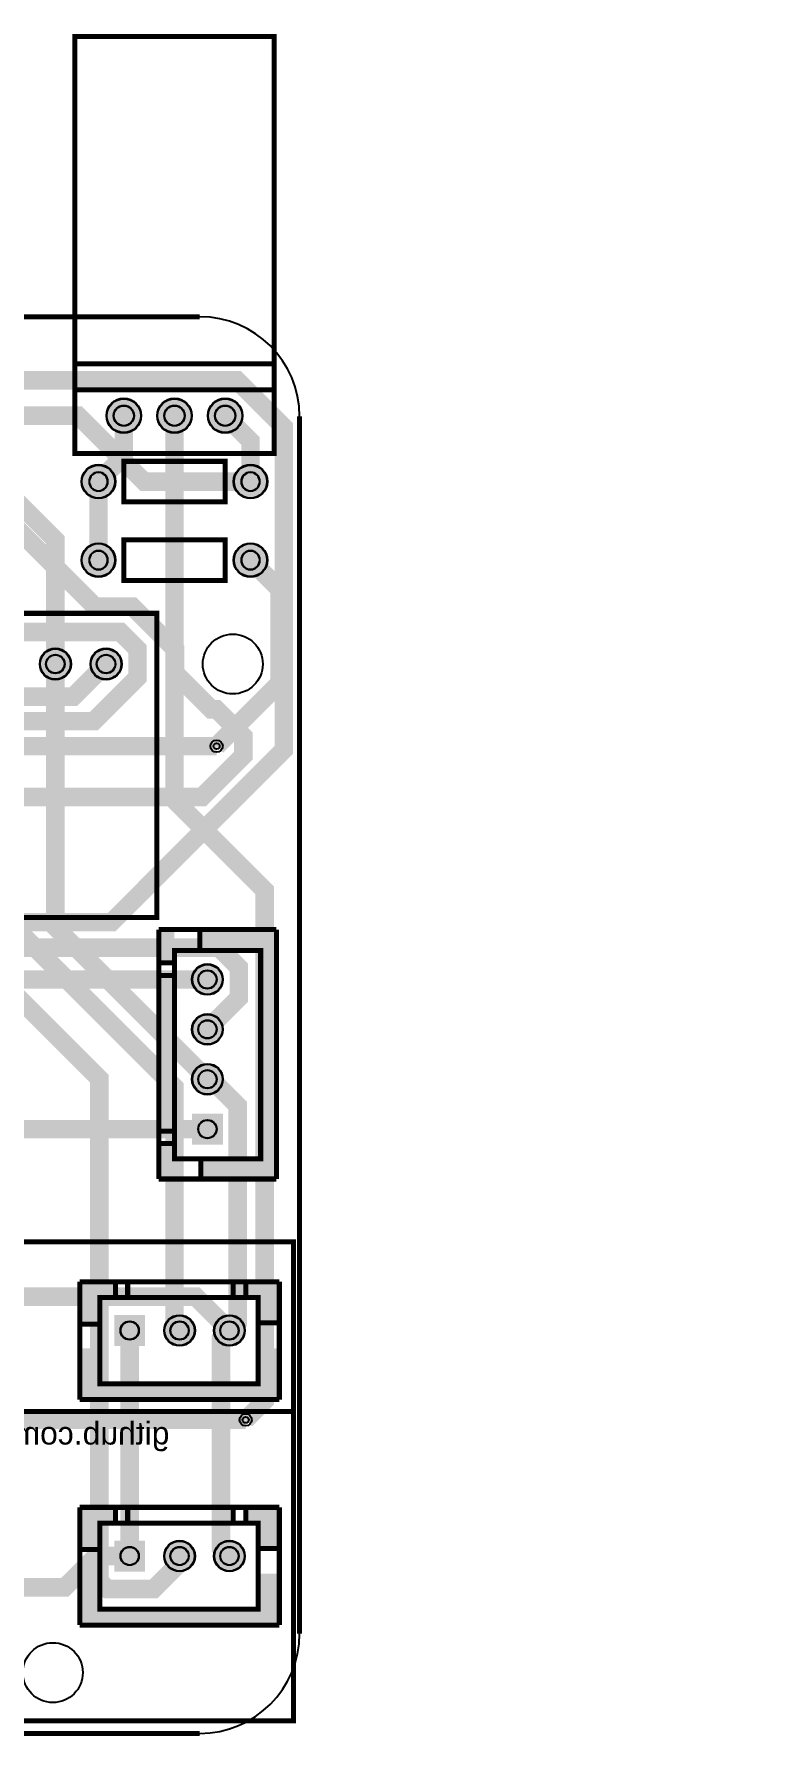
# Model space of a CAD drawing. Header units: millimetres. Extents: x -127 to 154, y 15 to 100.
# Drawn here: x 117.4 to 153.7, y 14.7 to 100 of the extents above; entities that cross this region are included whole.
import ezdxf

# ---------------------------------------------------------------- set-up
doc = ezdxf.new("R2010")
doc.units = ezdxf.units.MM
for name, color, linetype, true_color in [('BoardOutLine', 7, 'Continuous', 0xff00ff), ('BottomLayer', 7, 'Continuous', 0x0000ff), ('BottomSolderMaskLayer', 7, 'Continuous', 0xaa00ff), ('Document', 7, 'Continuous', 0xffffff), ('Hole', 7, 'Continuous', 0x222222), ('Multi-Layer', 7, 'Continuous', 0xc0c0c0), ('TopLayer', 7, 'Continuous', 0xff0000), ('TopSilkLayer', 7, 'Continuous', 0xffcc00), ('TopSolderMaskLayer', 7, 'Continuous', 0x800080)]:
    doc.layers.add(name, color=color, linetype=linetype, true_color=true_color)
doc.styles.get("Standard").update_dxf_attribs({"font": 'arial.ttf'})

msp = doc.modelspace()

# ---------------------------------------------------------------- hatches: boundary and pattern name
at = {"layer": 'BottomSolderMaskLayer'}
for points in [[(121.045, 80.899, 1), (122.796, 80.899, 1)], [(123.585, 80.899, 1), (125.336, 80.899, 1)], [(126.125, 80.899, 1), (127.876, 80.899, 1)], [(119.799, 77.597, 1), (121.501, 77.597, 1)], [(127.419, 77.597, 1), (129.121, 77.597, 1)], [(119.799, 73.66, 1), (121.501, 73.66, 1)], [(127.419, 73.66, 1), (129.121, 73.66, 1)], [(117.704, 68.453, 1), (119.279, 68.453, 1)], [(120.244, 68.453, 1), (121.819, 68.453, 1)], [(125.336, 52.645, 1), (126.887, 52.645, 1)], [(125.336, 50.145, 1), (126.887, 50.145, 1)], [(125.336, 47.645, 1), (126.887, 47.645, 1)], [(125.336, 44.37), (125.336, 45.92), (126.887, 45.92), (126.887, 44.37)], [(121.439, 35.827), (122.99, 35.827), (122.99, 34.277), (121.439, 34.277)], [(123.939, 35.052, 1), (125.49, 35.052, 1)], [(126.439, 35.052, 1), (127.99, 35.052, 1)], [(121.439, 24.524), (122.99, 24.524), (122.99, 22.974), (121.439, 22.974)], [(123.939, 23.749, 1), (125.49, 23.749, 1)], [(126.439, 23.749, 1), (127.99, 23.749, 1)]]:
    msp.add_hatch(color=256, dxfattribs=at).paths.add_polyline_path(points)
at = {"layer": 'Document'}
for points in [[(123.671, 53.472), (124.46, 53.472), (124.46, 55.145), (123.671, 55.145)], [(125.787, 43.648), (125.787, 42.645), (129.571, 42.645), (129.571, 55.145), (129.571, 55.145), (125.73, 55.145), (125.73, 54.142), (128.738, 54.142), (128.778, 54.102), (128.778, 43.688)], [(123.671, 52.837), (124.46, 52.837), (124.46, 45.046), (123.71, 45.046), (123.671, 45.085)], [(123.671, 44.45), (124.44, 44.45), (124.46, 44.429), (124.46, 42.645), (123.671, 42.645)], [(121.539, 37.465), (119.761, 37.465), (119.761, 35.433), (120.65, 35.433), (120.65, 36.703), (121.539, 36.703)], [(128.016, 37.465), (129.667, 37.465), (129.667, 35.433), (128.651, 35.433), (128.651, 36.703), (128.016, 36.703)], [(119.761, 34.163), (119.761, 31.623), (129.667, 31.623), (129.667, 34.163), (128.651, 34.163), (128.651, 32.385), (120.777, 32.385), (120.777, 34.163)], [(121.539, 26.162), (119.761, 26.162), (119.761, 24.13), (120.65, 24.13), (120.65, 25.4), (121.539, 25.4)], [(128.016, 26.162), (129.667, 26.162), (129.667, 24.13), (128.651, 24.13), (128.651, 25.4), (128.016, 25.4)], [(119.761, 22.86), (119.761, 20.32), (129.667, 20.32), (129.667, 22.86), (128.651, 22.86), (128.651, 21.082), (120.777, 21.082), (120.777, 22.86)]]:
    msp.add_hatch(color=256, dxfattribs=at).paths.add_polyline_path(points)
at = {"layer": 'Multi-Layer'}
for points in [[(121.07, 80.899, 1), (122.77, 80.899, 1)], [(123.61, 80.899, 1), (125.31, 80.899, 1)], [(126.15, 80.899, 1), (127.85, 80.899, 1)], [(119.825, 77.597, 1), (121.476, 77.597, 1)], [(127.445, 77.597, 1), (129.096, 77.597, 1)], [(119.825, 73.66, 1), (121.476, 73.66, 1)], [(127.445, 73.66, 1), (129.096, 73.66, 1)], [(117.729, 68.453, 1), (119.253, 68.453, 1)], [(120.269, 68.453, 1), (121.793, 68.453, 1)], [(125.361, 52.645, 1), (126.861, 52.645, 1)], [(125.361, 50.145, 1), (126.861, 50.145, 1)], [(125.361, 47.645, 1), (126.861, 47.645, 1)], [(125.361, 44.395), (125.361, 45.895), (126.861, 45.895), (126.861, 44.395)], [(121.464, 35.802), (122.964, 35.802), (122.964, 34.302), (121.464, 34.302)], [(123.965, 35.052, 1), (125.465, 35.052, 1)], [(126.464, 35.052, 1), (127.964, 35.052, 1)], [(121.464, 24.499), (122.964, 24.499), (122.964, 22.999), (121.464, 22.999)], [(123.965, 23.749, 1), (125.465, 23.749, 1)], [(126.464, 23.749, 1), (127.964, 23.749, 1)]]:
    msp.add_hatch(color=256, dxfattribs=at).paths.add_polyline_path(points)
at = {"layer": 'TopSolderMaskLayer'}
for points in [[(121.045, 80.899, 1), (122.796, 80.899, 1)], [(123.585, 80.899, 1), (125.336, 80.899, 1)], [(126.125, 80.899, 1), (127.876, 80.899, 1)], [(119.799, 77.597, 1), (121.501, 77.597, 1)], [(127.419, 77.597, 1), (129.121, 77.597, 1)], [(119.799, 73.66, 1), (121.501, 73.66, 1)], [(127.419, 73.66, 1), (129.121, 73.66, 1)], [(117.704, 68.453, 1), (119.279, 68.453, 1)], [(120.244, 68.453, 1), (121.819, 68.453, 1)], [(125.336, 52.645, 1), (126.887, 52.645, 1)], [(125.336, 50.145, 1), (126.887, 50.145, 1)], [(125.336, 47.645, 1), (126.887, 47.645, 1)], [(125.336, 44.37), (125.336, 45.92), (126.887, 45.92), (126.887, 44.37)], [(121.439, 35.827), (122.99, 35.827), (122.99, 34.277), (121.439, 34.277)], [(123.939, 35.052, 1), (125.49, 35.052, 1)], [(126.439, 35.052, 1), (127.99, 35.052, 1)], [(121.439, 24.524), (122.99, 24.524), (122.99, 22.974), (121.439, 22.974)], [(123.939, 23.749, 1), (125.49, 23.749, 1)], [(126.439, 23.749, 1), (127.99, 23.749, 1)]]:
    msp.add_hatch(color=256, dxfattribs=at).paths.add_polyline_path(points)

# ---------------------------------------------------------------- linework, layer by layer
at = {"layer": 'BoardOutLine', "const_width": 0.254}
for points in [[(18.23, 85.859), (125.73, 85.859)], [(130.73, 80.859), (130.73, 19.859)], [(125.73, 14.859), (18.23, 14.859)]]:
    msp.add_lwpolyline(points, dxfattribs=at)
at = {"layer": 'BoardOutLine'}
for centre, start, end in [((125.73, 80.859), 0, 90), ((125.73, 19.859), 270, 0)]:
    msp.add_arc(centre, 5, start, end, dxfattribs=at)
at = {"layer": 'BottomLayer', "const_width": 0.93}
for points in [[(121.92, 80.899), (121.92, 78.867), (120.65, 77.597)], [(124.46, 80.899), (124.46, 61.631), (128.983, 57.109), (128.983, 31.529), (128.027, 30.574)], [(127, 80.899), (128.27, 79.629), (128.27, 77.597)], [(118.491, 68.453), (118.491, 74.676), (115.57, 77.597)], [(120.65, 73.66), (120.65, 77.597)], [(128.27, 73.66), (129.73, 72.201), (129.73, 67.497), (126.57, 64.337)], [(103.251, 68.453), (124.46, 47.245), (124.46, 35.307), (124.715, 35.052)], [(118.491, 68.453), (118.491, 55.265), (126.111, 47.645)], [(124.715, 23.749), (124.715, 23.398), (123.416, 22.099), (121.101, 22.099), (120.698, 22.502), (120.698, 47.669), (110.937, 57.429)], [(126.111, 47.645), (126.301, 47.645), (127.628, 46.319), (127.628, 35.466), (127.214, 35.052)], [(122.214, 23.749), (122.214, 35.052)], [(127.214, 35.052), (126.795, 34.633), (126.795, 24.168), (127.214, 23.749)]]:
    msp.add_lwpolyline(points, dxfattribs=at)
at = {"layer": 'BottomSolderMaskLayer'}
for points in [[(120.653, 78.068), (120.648, 78.068)], [(128.273, 78.068), (128.268, 78.068)], [(120.653, 77.126), (120.648, 77.126)], [(128.273, 77.126), (128.268, 77.126)], [(120.653, 74.131), (120.648, 74.131)], [(128.273, 74.131), (128.268, 74.131)], [(120.653, 73.189), (120.648, 73.189)], [(128.273, 73.189), (128.268, 73.189)]]:
    msp.add_lwpolyline(points, close=True, dxfattribs=at)
for centre, radius in [((121.92, 80.899), 0.875), ((121.92, 80.899), 0.515), ((124.46, 80.899), 0.875), ((124.46, 80.899), 0.515), ((127, 80.899), 0.875), ((127, 80.899), 0.515), ((120.65, 77.597), 0.851), ((128.27, 77.597), 0.851), ((120.65, 73.66), 0.851), ((128.27, 73.66), 0.851), ((118.491, 68.453), 0.787), ((121.031, 68.453), 0.787), ((118.491, 68.453), 0.472), ((121.031, 68.453), 0.472), ((126.111, 52.645), 0.775), ((126.111, 52.645), 0.465), ((126.111, 50.145), 0.775), ((126.111, 50.145), 0.465), ((126.111, 47.645), 0.775), ((126.111, 47.645), 0.465), ((126.111, 45.145), 0.465), ((124.715, 35.052), 0.775), ((127.214, 35.052), 0.775), ((122.214, 35.052), 0.465), ((124.714, 35.052), 0.465), ((127.214, 35.052), 0.465), ((122.214, 23.749), 0.465), ((124.715, 23.749), 0.775), ((124.714, 23.749), 0.465), ((127.214, 23.749), 0.775), ((127.214, 23.749), 0.465)]:
    msp.add_circle(centre, radius, dxfattribs=at)
for centre, start, end in [((120.648, 77.597), 90, 270), ((120.653, 77.597), 270, 90), ((128.268, 77.597), 90, 270), ((128.273, 77.597), 270, 90), ((120.648, 73.66), 90, 270), ((120.653, 73.66), 270, 90), ((128.268, 73.66), 90, 270), ((128.273, 73.66), 270, 90)]:
    msp.add_arc(centre, 0.471, start, end, dxfattribs=at)
at = {"layer": 'Hole'}
for centre in [(126.57, 64.337), (128.027, 30.574)]:
    msp.add_circle(centre, 0.153, dxfattribs=at)
at = {"layer": 'Multi-Layer'}
for points in [[(120.653, 78.054), (120.648, 78.054)], [(128.273, 78.054), (128.268, 78.054)], [(120.653, 77.14), (120.648, 77.14)], [(128.273, 77.14), (128.268, 77.14)], [(120.653, 74.117), (120.648, 74.117)], [(128.273, 74.117), (128.268, 74.117)], [(120.653, 73.203), (120.648, 73.203)], [(128.273, 73.203), (128.268, 73.203)]]:
    msp.add_lwpolyline(points, close=True, dxfattribs=at)
for centre, radius in [((121.92, 80.899), 0.85), ((121.92, 80.899), 0.5), ((124.46, 80.899), 0.85), ((124.46, 80.899), 0.5), ((127, 80.899), 0.85), ((127, 80.899), 0.5), ((120.65, 77.597), 0.826), ((128.27, 77.597), 0.826), ((120.65, 73.66), 0.826), ((128.27, 73.66), 0.826), ((127.381, 68.453), 1.5), ((118.491, 68.453), 0.762), ((121.031, 68.453), 0.762), ((118.491, 68.453), 0.457), ((121.031, 68.453), 0.457), ((126.57, 64.337), 0.305), ((126.111, 52.645), 0.75), ((126.111, 52.645), 0.45), ((126.111, 50.145), 0.75), ((126.111, 50.145), 0.45), ((126.111, 47.645), 0.75), ((126.111, 47.645), 0.45), ((126.111, 45.145), 0.45), ((122.214, 35.052), 0.45), ((124.715, 35.052), 0.75), ((124.714, 35.052), 0.45), ((127.214, 35.052), 0.75), ((127.214, 35.052), 0.45), ((128.027, 30.574), 0.305), ((122.214, 23.749), 0.45), ((124.715, 23.749), 0.75), ((124.714, 23.749), 0.45), ((127.214, 23.749), 0.75), ((127.214, 23.749), 0.45), ((118.364, 17.907), 1.5)]:
    msp.add_circle(centre, radius, dxfattribs=at)
for centre, start, end in [((120.648, 77.597), 90, 270), ((120.653, 77.597), 270, 90), ((128.268, 77.597), 90, 270), ((128.273, 77.597), 270, 90), ((120.648, 73.66), 90, 270), ((120.653, 73.66), 270, 90), ((128.268, 73.66), 90, 270), ((128.273, 73.66), 270, 90)]:
    msp.add_arc(centre, 0.457, start, end, dxfattribs=at)
at = {"layer": 'TopLayer', "const_width": 0.93}
for points in [[(99.06, 80.899), (100.833, 82.672), (127.59, 82.672), (129.938, 80.324), (129.938, 64.145), (121.307, 55.514), (105.203, 55.514)], [(128.27, 77.597), (122.936, 77.597), (119.634, 80.899), (114.3, 80.899)], [(107.118, 58.623), (110.288, 61.793), (125.839, 61.793), (127.913, 63.867), (127.913, 64.837), (126.564, 66.186), (126.304, 66.186), (124.487, 68.003), (124.487, 69.195), (122.353, 71.329), (120.474, 71.329), (116.241, 75.562), (115.859, 75.562)], [(113.411, 68.453), (115.021, 70.063), (121.74, 70.063), (122.606, 69.196), (122.606, 67.781), (120.416, 65.591), (84.328, 65.591)], [(110.871, 68.453), (112.502, 66.823), (119.401, 66.823), (121.031, 68.453)], [(58.801, 44.069), (79.07, 64.337), (126.57, 64.337)], [(126.111, 50.145), (127.686, 51.72), (127.686, 53.242), (126.686, 54.243), (90.907, 54.243), (82.669, 46.005), (68.938, 46.005)], [(126.111, 52.645), (93.438, 52.645), (82.855, 42.063)], [(126.111, 45.145), (104.31, 45.145), (90.991, 31.826), (77.278, 31.826), (72.732, 36.373), (72.732, 38.032)], [(127.214, 35.052), (125.517, 36.749), (116.339, 36.749), (114.641, 35.052)], [(128.027, 30.574), (70.884, 30.574), (67.885, 33.573), (50.115, 33.573), (48.387, 31.845)], [(109.641, 23.749), (111.205, 22.185), (118.97, 22.185), (120.534, 23.749)], [(122.214, 23.749), (120.534, 23.749)]]:
    msp.add_lwpolyline(points, dxfattribs=at)
at = {"layer": 'TopSilkLayer', "const_width": 0.254}
for points in [[(119.46, 99.899), (129.46, 99.899), (129.46, 82.199), (119.46, 82.199), (119.46, 99.899)], [(119.46, 83.499), (129.46, 83.499), (129.46, 78.999), (119.46, 78.999), (119.46, 83.499)], [(121.92, 78.613), (127, 78.613), (127, 76.581), (121.92, 76.581), (121.92, 78.613)], [(121.92, 74.676), (127, 74.676), (127, 72.644), (121.92, 72.644), (121.92, 74.676)], [(123.571, 55.753), (95.504, 55.753), (95.504, 70.993), (123.571, 70.993), (123.571, 55.753)], [(124.46, 43.655), (124.46, 54.102), (128.778, 54.102), (128.778, 43.655), (124.46, 43.655)], [(80.264, 39.497), (130.429, 39.497), (130.429, 30.988), (80.264, 30.988), (80.264, 39.497)], [(120.724, 36.703), (128.651, 36.703), (128.651, 32.385), (120.724, 32.385), (120.724, 36.703)], [(68.072, 30.988), (130.429, 30.988), (130.429, 15.494), (68.072, 15.494), (68.072, 30.988)], [(120.724, 25.4), (128.651, 25.4), (128.651, 21.082), (120.724, 21.082), (120.724, 25.4)]]:
    msp.add_lwpolyline(points, close=True, dxfattribs=at)
for points in [[(129.571, 55.145), (123.671, 55.145)], [(123.671, 42.645), (123.671, 55.145)], [(125.73, 54.142), (125.73, 55.145)], [(129.571, 42.645), (129.571, 55.145)], [(123.671, 53.472), (124.46, 53.472)], [(123.671, 52.837), (124.46, 52.837)], [(123.671, 45.046), (124.46, 45.046)], [(123.671, 44.429), (124.46, 44.429)], [(125.787, 42.645), (125.787, 43.648)], [(129.571, 42.645), (123.671, 42.645)], [(119.714, 37.492), (129.714, 37.492)], [(119.714, 31.592), (119.714, 37.492)], [(121.499, 37.492), (121.499, 36.703)], [(122.115, 37.492), (122.115, 36.703)], [(127.406, 37.492), (127.406, 36.703)], [(128.041, 37.492), (128.041, 36.703)], [(129.714, 31.592), (129.714, 37.492)], [(119.714, 35.376), (120.717, 35.376)], [(128.711, 35.433), (129.714, 35.433)], [(119.714, 31.592), (129.714, 31.592)], [(119.714, 26.189), (129.714, 26.189)], [(119.714, 20.289), (119.714, 26.189)], [(121.499, 26.189), (121.499, 25.4)], [(122.115, 26.189), (122.115, 25.4)], [(127.406, 26.189), (127.406, 25.4)], [(128.041, 26.189), (128.041, 25.4)], [(129.714, 20.289), (129.714, 26.189)], [(119.714, 24.073), (120.717, 24.073)], [(128.711, 24.13), (129.714, 24.13)], [(119.714, 20.289), (129.714, 20.289)]]:
    msp.add_lwpolyline(points, dxfattribs=at)
at = {"layer": 'TopSolderMaskLayer'}
for points in [[(120.653, 78.068), (120.648, 78.068)], [(128.273, 78.068), (128.268, 78.068)], [(120.653, 77.126), (120.648, 77.126)], [(128.273, 77.126), (128.268, 77.126)], [(120.653, 74.131), (120.648, 74.131)], [(128.273, 74.131), (128.268, 74.131)], [(120.653, 73.189), (120.648, 73.189)], [(128.273, 73.189), (128.268, 73.189)]]:
    msp.add_lwpolyline(points, close=True, dxfattribs=at)
for centre, radius in [((121.92, 80.899), 0.875), ((121.92, 80.899), 0.515), ((124.46, 80.899), 0.875), ((124.46, 80.899), 0.515), ((127, 80.899), 0.875), ((127, 80.899), 0.515), ((120.65, 77.597), 0.851), ((128.27, 77.597), 0.851), ((120.65, 73.66), 0.851), ((128.27, 73.66), 0.851), ((118.491, 68.453), 0.787), ((121.031, 68.453), 0.787), ((118.491, 68.453), 0.472), ((121.031, 68.453), 0.472), ((126.111, 52.645), 0.775), ((126.111, 52.645), 0.465), ((126.111, 50.145), 0.775), ((126.111, 50.145), 0.465), ((126.111, 47.645), 0.775), ((126.111, 47.645), 0.465), ((126.111, 45.145), 0.465), ((124.715, 35.052), 0.775), ((127.214, 35.052), 0.775), ((122.214, 35.052), 0.465), ((124.714, 35.052), 0.465), ((127.214, 35.052), 0.465), ((122.214, 23.749), 0.465), ((124.715, 23.749), 0.775), ((124.714, 23.749), 0.465), ((127.214, 23.749), 0.775), ((127.214, 23.749), 0.465)]:
    msp.add_circle(centre, radius, dxfattribs=at)
for centre, start, end in [((120.648, 77.597), 90, 270), ((120.653, 77.597), 270, 90), ((128.268, 77.597), 90, 270), ((128.273, 77.597), 270, 90), ((120.648, 73.66), 90, 270), ((120.653, 73.66), 270, 90), ((128.268, 73.66), 90, 270), ((128.273, 73.66), 270, 90)]:
    msp.add_arc(centre, 0.471, start, end, dxfattribs=at)

# ---------------------------------------------------------------- texts
at = {"layer": 'BottomSilkLayer', "text_generation_flag": 2}
msp.add_text('github.com/gopro2027/ArduinoAirSuspensionController', height=1.143, dxfattribs=at).set_placement((124.206, 29.337))

doc.saveas('drawing.dxf')
